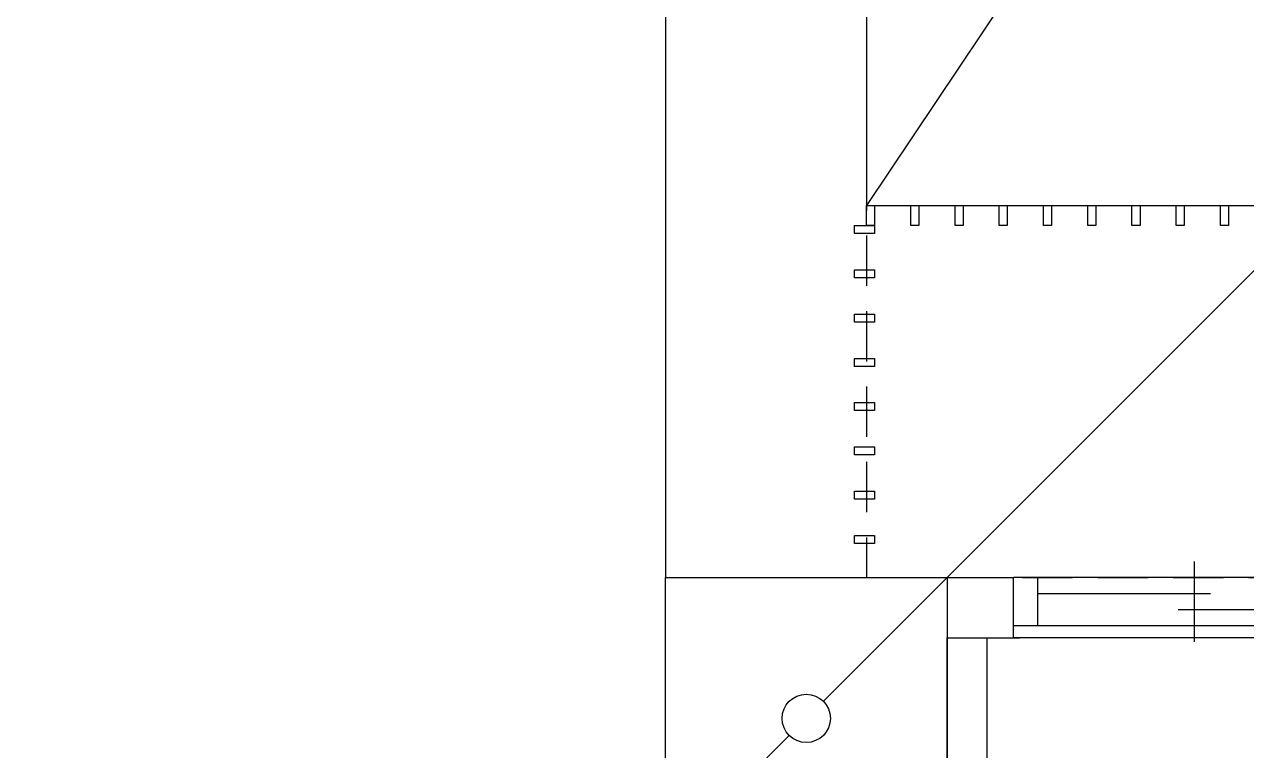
# Model space of a CAD drawing. Header units: millimetres. Extents: x 98197 to 106565, y 53890 to 60222.
# Drawn here: x 99030.2 to 99334.2, y 55627.6 to 55808.1 of the extents above; entities that cross this region are included whole.
import ezdxf

# ---------------------------------------------------------------- set-up
doc = ezdxf.new("R2010")
doc.units = ezdxf.units.MM
doc.header["$LTSCALE"] = 50
doc.header["$MEASUREMENT"] = 0
doc.linetypes.add('HIDDEN', pattern=[0.375, 0.25, -0.125])
doc.layers.get('0').update_dxf_attribs({"color": 8, "linetype": 'CONTINUOUS'})
doc.layers.add('00', color=7, linetype='HIDDEN')
doc.layers.add('36雨排水', color=3, linetype='CONTINUOUS')

# ---------------------------------------------------------------- blocks, each defined once
blk = doc.blocks.new('1111111')
at = {"layer": '36雨排水', "linetype": 'Continuous'}
for p, q in [((4902.82, 3830.25), (4712.61, 3640.04)), ((4513.91, 3441.34), (4704.12, 3631.56))]:
    blk.add_line(p, q, dxfattribs=at)
blk.add_circle((4708.36, 3635.8), 6, dxfattribs=at)
blk = doc.blocks.new('*U45', base_point=(551368.96, 44174.06))
for p, q in [((551368.96, 44185.56), (551368.96, 44165.56)), ((551323.96, 44166.56), (551323.96, 44181.56)), ((551413.96, 44181.56), (551323.96, 44181.56)), ((551329.96, 44181.56), (551329.96, 44169.56)), ((551407.96, 44181.56), (551407.96, 44169.56)), ((551413.96, 44166.56), (551413.96, 44181.56)), ((551329.96, 44177.56), (551372.96, 44177.56)), ((551407.96, 44173.56), (551364.96, 44173.56)), ((551413.96, 44169.56), (551323.96, 44169.56)), ((551413.96, 44166.56), (551323.96, 44166.56))]:
    blk.add_line(p, q)

msp = doc.modelspace()

# ---------------------------------------------------------------- linework, layer by layer
for p, q in [((99189.654, 56355.566), (99189.654, 55670.566)), ((99239.654, 56263.066), (99239.654, 55763.066)), ((99574.654, 56263.066), (99239.654, 55763.066)), ((99239.654, 55763.066), (99574.654, 55763.066)), ((99224.654, 55670.566), (99276.154, 55670.566)), ((99259.654, 55655.566), (99277.654, 55655.566))]:
    msp.add_line(p, q)
at = {"extrusion": (0, 0, -1)}
for p, q in [((99259.654, 55562.066), (99259.654, 55655.566)), ((99269.654, 55553.566), (99269.654, 55655.566))]:
    msp.add_line(p, q, dxfattribs=at)
for points in [[(99239.654, 55763.066), (99241.654, 55763.066), (99241.654, 55758.066), (99239.654, 55758.066)], [(99250.654, 55763.066), (99252.654, 55763.066), (99252.654, 55758.066), (99250.654, 55758.066)], [(99261.654, 55763.066), (99263.654, 55763.066), (99263.654, 55758.066), (99261.654, 55758.066)], [(99272.654, 55763.066), (99274.654, 55763.066), (99274.654, 55758.066), (99272.654, 55758.066)], [(99283.654, 55763.066), (99285.654, 55763.066), (99285.654, 55758.066), (99283.654, 55758.066)], [(99294.654, 55763.066), (99296.654, 55763.066), (99296.654, 55758.066), (99294.654, 55758.066)], [(99305.654, 55763.066), (99307.654, 55763.066), (99307.654, 55758.066), (99305.654, 55758.066)], [(99316.654, 55763.066), (99318.654, 55763.066), (99318.654, 55758.066), (99316.654, 55758.066)], [(99327.654, 55763.066), (99329.654, 55763.066), (99329.654, 55758.066), (99327.654, 55758.066)], [(99236.654, 55756.066), (99236.654, 55758.066), (99241.654, 55758.066), (99241.654, 55756.066)], [(99236.654, 55745.066), (99236.654, 55747.066), (99241.654, 55747.066), (99241.654, 55745.066)], [(99236.654, 55734.066), (99236.654, 55736.066), (99241.654, 55736.066), (99241.654, 55734.066)], [(99236.654, 55723.066), (99236.654, 55725.066), (99241.654, 55725.066), (99241.654, 55723.066)], [(99236.654, 55712.066), (99236.654, 55714.066), (99241.654, 55714.066), (99241.654, 55712.066)], [(99236.654, 55701.066), (99236.654, 55703.066), (99241.654, 55703.066), (99241.654, 55701.066)], [(99236.654, 55690.066), (99236.654, 55692.066), (99241.654, 55692.066), (99241.654, 55690.066)], [(99236.654, 55679.066), (99236.654, 55681.066), (99241.654, 55681.066), (99241.654, 55679.066)], [(99189.654, 55670.566), (99259.654, 55670.566), (99259.654, 55600.566), (99189.654, 55600.566)]]:
    msp.add_lwpolyline(points, close=True)
at = {"layer": '00'}
for p, q in [((99189.654, 56355.566), (99189.654, 55670.566)), ((99239.654, 56355.566), (99239.654, 55670.566)), ((99259.654, 55670.566), (99757.154, 55670.566))]:
    msp.add_line(p, q, dxfattribs=at)
msp.add_lwpolyline([(99189.654, 55670.566), (99259.654, 55670.566), (99259.654, 55600.566), (99189.654, 55600.566)], close=True, dxfattribs=at)

# ---------------------------------------------------------------- block references
msp.add_blockref('*U45', (99321.154, 55663.066))
at = {"layer": '36雨排水', "linetype": 'Continuous'}
msp.add_blockref('1111111', (94516.291, 51999.768), dxfattribs=at)

doc.saveas('drawing.dxf')
